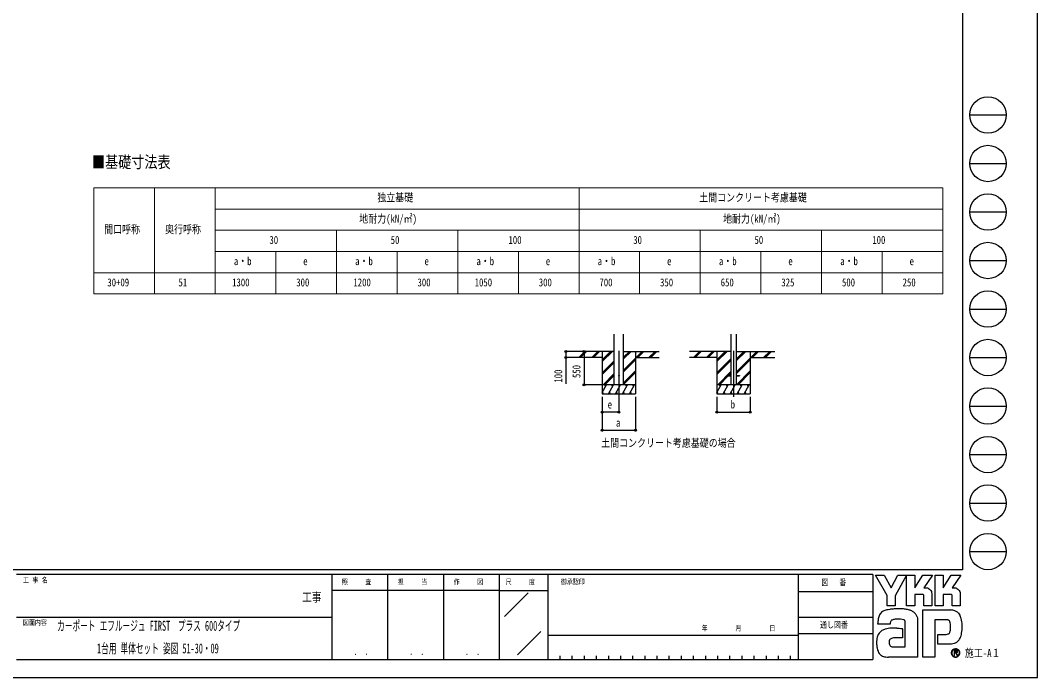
# Model space of a CAD drawing. Units: millimetres, scale not verified. Extents: x -16820 to 16820, y -11880 to 11880.
# Drawn here: x 43 to 16820, y -11880 to -1039 of the extents above; entities that cross this region are included whole.
import ezdxf
from ezdxf.enums import TextEntityAlignment as Align

# ---------------------------------------------------------------- set-up
doc = ezdxf.new("R2010")
doc.units = ezdxf.units.MM
doc.header["$LTSCALE"] = 60
doc.layers.add('0-1_TABLE1', color=7, linetype='Continuous', lineweight=18)
for name, color, linetype in [('0-2_USER1', 3, 'Continuous'), ('0-3_YKK_12', 2, 'Continuous'), ('0-4_YKK_13', 4, 'Continuous'), ('0-5_YKK_A1', 4, 'Continuous'), ('0-6_YKK_D', 6, 'Continuous'), ('0-7_YKK_ZWAK', 7, 'Continuous')]:
    doc.layers.add(name, color=color, linetype=linetype)
doc.styles.add('ＭＳ ゴシック', font='')
doc.styles.get('ＭＳ ゴシック').set_extended_font_data('MS Gothic')

msp = doc.modelspace()

# ---------------------------------------------------------------- linework, layer by layer
at = {"layer": '0-1_TABLE1'}
for p, q in [((1256.08, -3801.47), (15256.08, -3801.47)), ((1256.08, -3801.47), (1256.08, -5551.47)), ((2256.08, -3801.47), (2256.08, -5551.47)), ((9256.08, -3801.47), (9256.08, -5551.47)), ((3256.08, -4151.47), (15256.08, -4151.47)), ((3256.08, -4501.47), (15256.08, -4501.47)), ((5256.08, -4501.47), (5256.08, -5551.47)), ((7256.08, -4501.47), (7256.08, -5551.47)), ((11256.08, -4501.47), (11256.08, -5551.47)), ((3256.08, -4851.47), (15256.08, -4851.47)), ((10256.08, -4851.47), (10256.08, -5551.47)), ((12256.08, -4851.47), (12256.08, -5551.47)), ((14256.08, -4851.47), (14256.08, -5551.47)), ((1256.08, -5201.47), (15256.08, -5201.47)), ((1256.08, -5551.47), (15256.08, -5551.47))]:
    msp.add_line(p, q, dxfattribs=at)
for points in [[(3256.08, -3801.47), (3256.08, -5201.47), (3256.08, -5551.47)], [(15256.08, -3801.47), (15256.08, -4851.47), (15256.08, -5551.47)], [(13256.08, -4501.47), (13256.08, -5201.47), (13256.08, -5551.47)], [(4256.08, -4851.47), (4256.08, -5201.47), (4256.08, -5551.47)], [(6256.08, -4851.47), (6256.08, -5201.47), (6256.08, -5551.47)], [(8256.08, -4851.47), (8256.08, -5201.47), (8256.08, -5551.47)]]:
    msp.add_lwpolyline(points, dxfattribs=at)
at = {"layer": '0-3_YKK_12'}
for p, q in [((9914.08, -6490.79), (9914.08, -7250)), ((11805.08, -6490.79), (11805.08, -7250))]:
    msp.add_line(p, q, dxfattribs=at)
at = {"layer": '0-4_YKK_13'}
for p, q in [((11705.08, -6895.5), (11705.08, -6904.5)), ((11705.08, -6895.5), (11759.88, -6895.5)), ((11705.08, -6904.5), (11759.88, -6904.5)), ((11850.28, -6895.5), (11905.08, -6895.5)), ((11850.28, -6904.5), (11905.08, -6904.5)), ((11905.08, -6895.5), (11905.08, -6904.5))]:
    msp.add_line(p, q, dxfattribs=at)
msp.add_circle((9914.08, -6900), 5, dxfattribs=at)
at = {"layer": '0-5_YKK_A1'}
for p, q in [((9836.33, -7050), (9836.33, -6214.65)), ((9991.83, -7050), (9991.83, -6214.65)), ((11759.88, -6214.65), (11759.88, -7050)), ((11850.28, -6214.65), (11850.28, -7050)), ((9836.33, -6500), (9188.13, -6500)), ((9254.81, -6598.6), (9353.41, -6500)), ((9267.55, -6600), (9367.55, -6500)), ((9281.7, -6600), (9381.7, -6500)), ((9466.95, -6598.6), (9565.54, -6500)), ((9479.69, -6600), (9579.69, -6500)), ((9493.83, -6600), (9593.83, -6500)), ((9639.08, -6500), (9639.08, -7200)), ((9639.08, -6666.88), (9805.96, -6500)), ((9639.08, -6652.74), (9791.82, -6500)), ((9639.08, -6638.6), (9777.68, -6500)), ((9991.83, -6622.5), (10114.33, -6500)), ((9991.83, -6608.36), (10100.19, -6500)), ((9991.83, -6594.21), (10086.04, -6500)), ((9991.83, -6500), (10579.7, -6500)), ((10189.08, -6500), (10189.08, -7200)), ((10198.18, -6600), (10298.18, -6500)), ((10212.32, -6600), (10312.32, -6500)), ((10226.46, -6600), (10326.46, -6500)), ((10410.31, -6600), (10510.31, -6500)), ((10424.45, -6600), (10524.45, -6500)), ((10438.59, -6600), (10538.59, -6500)), ((11759.88, -6500), (11079.13, -6500)), ((11145.81, -6598.6), (11244.41, -6500)), ((11158.55, -6600), (11258.55, -6500)), ((11172.7, -6600), (11272.7, -6500)), ((11357.95, -6598.6), (11456.54, -6500)), ((11370.69, -6600), (11470.69, -6500)), ((11384.83, -6600), (11484.83, -6500)), ((11530.08, -6500), (11530.08, -7200)), ((11530.08, -6666.88), (11696.96, -6500)), ((11530.08, -6652.74), (11682.82, -6500)), ((11530.08, -6638.6), (11668.68, -6500)), ((11850.28, -6655.05), (12005.33, -6500)), ((11850.28, -6640.91), (11991.19, -6500)), ((11850.28, -6626.76), (11977.04, -6500)), ((11850.28, -6500), (12488.29, -6500)), ((12080.08, -6500), (12080.08, -7200)), ((12089.18, -6600), (12189.18, -6500)), ((12103.32, -6600), (12203.32, -6500)), ((12117.46, -6600), (12217.46, -6500)), ((12301.31, -6600), (12401.31, -6500)), ((12315.45, -6600), (12415.45, -6500)), ((12329.59, -6600), (12429.59, -6500)), ((9639.08, -6600), (9188.13, -6600)), ((9639.08, -6850.73), (9836.33, -6653.48)), ((9639.08, -6864.87), (9836.33, -6667.62)), ((9639.08, -6879.01), (9836.33, -6681.76)), ((9991.83, -6806.34), (10189.08, -6609.1)), ((9991.83, -6820.49), (10189.08, -6623.24)), ((9991.83, -6834.63), (10189.08, -6637.38)), ((10189.08, -6600), (10579.7, -6600)), ((11530.08, -6600), (11079.13, -6600)), ((11530.08, -6850.73), (11759.88, -6620.93)), ((11530.08, -6864.87), (11759.88, -6635.07)), ((11530.08, -6879.01), (11759.88, -6649.21)), ((11850.28, -6838.89), (12080.08, -6609.1)), ((11850.28, -6853.04), (12080.08, -6623.24)), ((11850.28, -6867.18), (12080.08, -6637.38)), ((12080.08, -6600), (12488.29, -6600)), ((9651.94, -7050), (9836.33, -6865.61)), ((9991.83, -7018.47), (10189.08, -6821.23)), ((9991.83, -7032.62), (10189.08, -6835.37)), ((9991.83, -7046.76), (10189.08, -6849.51)), ((11542.94, -7050), (11759.88, -6833.06)), ((11711.58, -6895.5), (11759.88, -6847.2)), ((11725.72, -6895.5), (11759.88, -6861.34)), ((11851.3, -7050), (12080.08, -6821.23)), ((11865.45, -7050), (12080.08, -6835.37)), ((11879.59, -7050), (12080.08, -6849.51)), ((9666.08, -7050), (9836.33, -6879.75)), ((9680.22, -7050), (9836.33, -6893.89)), ((11557.08, -7050), (11705.08, -6902)), ((11571.22, -7050), (11716.72, -6904.5)), ((10189.08, -7050), (9639.08, -7050)), ((9639.08, -7175.45), (9711.51, -7050)), ((9639.08, -7200), (10189.08, -7200)), ((9639.9, -7174.02), (9654.9, -7200)), ((9696.51, -7075.98), (9681.51, -7050)), ((9740.38, -7200), (9826.98, -7050)), ((9755.37, -7174.02), (9770.37, -7200)), ((9811.98, -7075.98), (9796.98, -7050)), ((9855.85, -7200), (9942.45, -7050)), ((9870.84, -7174.02), (9885.84, -7200)), ((9927.45, -7075.98), (9912.45, -7050)), ((9971.32, -7200), (10057.92, -7050)), ((9986.32, -7174.02), (10001.31, -7200)), ((10042.92, -7075.98), (10027.92, -7050)), ((10086.79, -7200), (10173.39, -7050)), ((10101.78, -7174.02), (10116.78, -7200)), ((10158.39, -7075.98), (10143.39, -7050)), ((12080.08, -7050), (11530.08, -7050)), ((11530.08, -7175.45), (11602.51, -7050)), ((11530.08, -7200), (12080.08, -7200)), ((11530.9, -7174.02), (11545.9, -7200)), ((11587.51, -7075.98), (11572.51, -7050)), ((11631.38, -7200), (11717.98, -7050)), ((11646.37, -7174.02), (11661.37, -7200)), ((11702.98, -7075.98), (11687.98, -7050)), ((11746.85, -7200), (11833.45, -7050)), ((11761.84, -7174.02), (11776.84, -7200)), ((11818.45, -7075.98), (11803.45, -7050)), ((11862.32, -7200), (11948.92, -7050)), ((11877.32, -7174.02), (11892.31, -7200)), ((11933.92, -7075.98), (11918.92, -7050)), ((11977.79, -7200), (12064.39, -7050)), ((11992.78, -7174.02), (12007.78, -7200)), ((12049.39, -7075.98), (12034.39, -7050))]:
    msp.add_line(p, q, dxfattribs=at)
at = {"layer": '0-6_YKK_D'}
for p, q in [((9187.13, -6500), (9038.08, -6500)), ((9339.08, -6500), (9340.08, -6500)), ((9339.08, -6500), (9339.08, -7050)), ((9187.13, -6600), (9038.08, -6600)), ((9638.08, -7050), (9338.08, -7050)), ((9639.08, -7250), (9639.08, -7801)), ((9639.08, -7250), (9639.08, -7501)), ((9914.08, -7251), (9914.08, -7501)), ((10189.08, -7250), (10189.08, -7801)), ((11530.08, -7250), (11530.08, -7501)), ((12080.08, -7250), (12080.08, -7501)), ((9914.08, -7500), (9639.08, -7500)), ((11530.08, -7500), (12080.08, -7500)), ((9639.08, -7800), (10189.08, -7800))]:
    msp.add_line(p, q, dxfattribs=at)
msp.add_lwpolyline([(9039.08, -6500), (9039.08, -6600), (9039.08, -7034.4)], dxfattribs=at)
for centre in [(9039.08, -6500), (9339.08, -6500), (9039.08, -6600), (9339.08, -7050), (9639.08, -7500), (9914.08, -7500), (11530.08, -7500), (12080.08, -7500), (9639.08, -7800), (10189.08, -7800)]:
    msp.add_circle(centre, 17, dxfattribs=at)
at = {"layer": '0-7_YKK_ZWAK'}
for p, q in [((15580.08, 11100), (15580.08, -10100)), ((15700.08, -2600), (16300.08, -2600)), ((15700.08, -3400), (16300.08, -3400)), ((15700.08, -4200), (16300.08, -4200)), ((15700.08, -5000), (16300.08, -5000)), ((15700.08, -5800), (16300.08, -5800)), ((15700.08, -6600), (16300.08, -6600)), ((15700.08, -7400), (16300.08, -7400)), ((15700.08, -8200), (16300.08, -8200)), ((15700.08, -9000), (16300.08, -9000)), ((15700.08, -9800), (16300.08, -9800)), ((15580.08, -10100), (-15619.92, -10100)), ((5180.08, -10180), (-19.92, -10180)), ((6100.08, -10180), (6100.08, -11580)), ((7020.08, -10180), (7020.08, -11580)), ((7940.08, -10180), (7940.08, -11580)), ((8740.08, -10180), (7940.08, -10180)), ((12870.08, -10180), (8740.08, -10180)), ((8740.08, -10180), (8740.08, -11580)), ((12870.08, -10180), (12870.08, -11580)), ((14100.08, -10180), (12870.08, -10180)), ((14100.08, -10180), (14100.08, -11580)), ((7940.08, -10440), (5180.08, -10440)), ((7940.08, -10440), (8740.08, -10440)), ((8028.42, -10873.16), (8420.15, -10481.43)), ((12870.08, -10460), (14100.08, -10460)), ((-19.92, -10880), (5180.08, -10880)), ((12870.08, -10880), (14100.08, -10880)), ((8242.69, -11503.95), (8627.57, -11119.07)), ((8740.08, -11180), (12870.08, -11180)), ((14100.08, -11160), (12870.08, -11160)), ((8940.08, -11520), (8940.08, -11580)), ((9140.08, -11520), (9140.08, -11580)), ((9340.08, -11520), (9340.08, -11580)), ((9540.08, -11520), (9540.08, -11580)), ((9740.08, -11520), (9740.08, -11580)), ((9940.08, -11520), (9940.08, -11580)), ((10140.08, -11520), (10140.08, -11580)), ((10340.08, -11520), (10340.08, -11580)), ((10540.08, -11520), (10540.08, -11580)), ((10740.08, -11520), (10740.08, -11580)), ((10940.08, -11520), (10940.08, -11580)), ((11140.08, -11520), (11140.08, -11580)), ((11340.08, -11520), (11340.08, -11580)), ((11540.08, -11520), (11540.08, -11580)), ((11740.08, -11520), (11740.08, -11580)), ((11940.08, -11520), (11940.08, -11580)), ((12140.08, -11520), (12140.08, -11580)), ((12340.08, -11520), (12340.08, -11580)), ((12540.08, -11520), (12540.08, -11580)), ((12740.08, -11520), (12740.08, -11580)), ((15466.69, -11535.92), (15466.69, -11535.92)), ((-19.92, -11580), (5180.08, -11580)), ((5180.08, -11580), (7940.08, -11580)), ((7940.08, -11580), (8740.08, -11580)), ((8740.08, -11580), (12870.08, -11580)), ((12870.08, -11580), (14100.08, -11580))]:
    msp.add_line(p, q, dxfattribs=at)
for points in [[(-16820, -11880), (16820, -11880), (16820, 11880), (-16820, 11880)], [(14144.08, -10192), (14291.32, -10192), (14401.89, -10400.4), (14512.16, -10192), (14659.51, -10192), (14470.69, -10527.96), (14470.69, -10696.54), (14336.39, -10696.54), (14336.39, -10523.43)]]:
    msp.add_lwpolyline(points, close=True, dxfattribs=at)
for points in [[(7940.08, -10180), (5180.08, -10180), (5180.08, -11580)], [(14922.19, -10506.44), (14795.08, -10506.44), (14795.08, -10696.39), (14659.66, -10696.39), (14659.66, -10192), (14795.08, -10192), (14795.08, -10398.34), (14928.28, -10192), (15087.35, -10192), (14944.64, -10400.85), (14949.7, -10400.85), (14955.28, -10400.85), (14961.01, -10400.85), (14966.53, -10400.85), (14971.46, -10400.85), (14975.44, -10400.85), (14978.1, -10400.85), (14979.07, -10400.85)], [(15390.05, -10506.44), (15263.08, -10506.44), (15263.08, -10696.54), (15127.58, -10696.54), (15127.58, -10192), (15263.08, -10192), (15263.08, -10398.34), (15396.13, -10192), (15555.21, -10192), (15412.49, -10400.85), (15417.6, -10400.85), (15423.21, -10400.85), (15428.95, -10400.85), (15434.45, -10400.85), (15439.37, -10400.85), (15443.32, -10400.85), (15445.97, -10400.85), (15446.93, -10400.85)], [(15018.02, -10408.85), (15034.2, -10418.09), (15047.89, -10430.13), (15058.9, -10444.47), (15067.02, -10460.6), (15072.04, -10477.99), (15073.77, -10496.14), (15073.77, -10696.87), (14941.64, -10696.87), (14941.64, -10525.64)], [(15485.93, -10408.85), (15502.15, -10418.09), (15515.9, -10430.13), (15526.96, -10444.47), (15535.13, -10460.6), (15540.19, -10477.99), (15541.92, -10496.14), (15541.92, -10696.54), (15409.5, -10696.54), (15409.5, -10525.64)], [(14830.83, -10876.66), (14836.51, -10899.61), (14839.72, -10924.17), (14840.74, -10950.34), (14840.74, -11540), (14358.21, -11540)], [(15315.48, -10926.03), (15124.78, -10926.03), (15124.78, -11540), (14924.92, -11540), (14924.92, -10763.17), (15389.41, -10763.17)], [(15514.85, -10818.05), (15527.89, -10834.5), (15537.65, -10850.44), (15544.46, -10864.86)], [(14419.18, -10929.25), (14409.89, -10934.48), (14402.64, -10940.87), (14397.15, -10948.33), (14393.17, -10956.78), (14390.42, -10966.12), (14388.64, -10976.28), (14387.56, -10987.16), (14386.92, -10998.67), (14186.98, -10999.16), (14187.56, -10971.81), (14188.67, -10941.09)], [(14495.79, -11062.11), (14533.63, -11064.61), (14563.38, -11067.94), (14582.84, -11071.07), (14589.82, -11072.93), (14589.82, -11225.89), (14567.69, -11223.56), (14543.42, -11222.24), (14518.59, -11221.73), (14494.75, -11221.81), (14473.47, -11222.25), (14456.33, -11222.84), (14444.9, -11223.35), (14440.74, -11223.57), (14423.45, -11226.73), (14408.54, -11231.68), (14396.01, -11238.45), (14385.87, -11247.08), (14378.11, -11257.59), (14372.73, -11270.02), (14369.74, -11284.4), (14369.14, -11300.76), (14371.05, -11318.75), (14374.87, -11333.63), (14380.37, -11345.67), (14387.31, -11355.16), (14395.44, -11362.38), (14404.54, -11367.62), (14414.35, -11371.16), (14424.64, -11373.29), (14637.05, -11373.29), (14637.05, -10980.3), (14637.11, -10972.5), (14636.7, -10964.89), (14635.71, -10957.55), (14634, -10950.58), (14631.45, -10944.1), (14627.94, -10938.19), (14623.35, -10932.95), (14617.55, -10928.5)], [(14617.55, -10928.5), (14605.09, -10923.61), (14585.18, -10919.46), (14559.76, -10916.41), (14530.83, -10914.78), (14500.33, -10914.91), (14470.25, -10917.14)], [(15383.31, -11043.99), (15383.06, -11018.53), (15381.84, -10995.59), (15378.97, -10975.45), (15373.75, -10958.37)], [(15498.25, -11283.89), (15479.8, -11298.23), (15460.58, -11309.5), (15440.73, -11317.92), (15420.4, -11323.68), (15399.74, -11326.98), (15378.88, -11328.04), (15173.44, -11328.04), (15173.44, -11166.65), (15289.29, -11166.65), (15310.65, -11166.35), (15329.43, -11164.54), (15345.54, -11159.81)], [(15498.42, -11450.39), (15498.33, -11448.04), (15498.03, -11445.79), (15497.55, -11443.62), (15496.87, -11441.55), (15496.01, -11439.59), (15494.96, -11437.75), (15493.73, -11436.03), (15492.32, -11434.45), (15490.47, -11432.81), (15488.41, -11431.38), (15486.16, -11430.17), (15483.73, -11429.17), (15481.11, -11428.39), (15478.33, -11427.83), (15475.4, -11427.49), (15472.31, -11427.37), (15441.99, -11427.37), (15441.99, -11516.56), (15451.16, -11516.56), (15451.16, -11436.47), (15472.31, -11436.47), (15474.49, -11436.54), (15476.55, -11436.75), (15478.47, -11437.11), (15480.25, -11437.6), (15481.89, -11438.22), (15483.37, -11438.98), (15484.7, -11439.87), (15485.86, -11440.89)], [(15489.44, -11450.39), (15488.88, -11454.67), (15487.35, -11458.05), (15485.05, -11460.63), (15482.18, -11462.5), (15478.97, -11463.78), (15475.62, -11464.56), (15472.33, -11464.96), (15469.31, -11465.06), (15461.38, -11465.06), (15465.38, -11471.88), (15491.57, -11516.86), (15502.06, -11516.86), (15476.8, -11473.56), (15479.17, -11473.09), (15481.42, -11472.5), (15483.56, -11471.78), (15485.58, -11470.93), (15487.47, -11469.96), (15489.23, -11468.86), (15490.85, -11467.64), (15492.32, -11466.3)]]:
    msp.add_lwpolyline(points, dxfattribs=at)
for centre in [(16000.08, -2600), (16000.08, -3400), (16000.08, -4200), (16000.08, -5000), (16000.08, -5800), (16000.08, -6600), (16000.08, -7400), (16000.08, -8200), (16000.08, -9000), (16000.08, -9800)]:
    msp.add_circle(centre, 300, dxfattribs=at)
for centre, radius, start, end in [((14979.26, -10500.76), 99.91, 78.26798, 90.11215), ((15447.12, -10500.93), 100.09, 78.27851, 90.10826), ((14922.9, -10525.17), 18.75, 358.57817, 92.1683), ((14980.7, -10493.48), 92.5, 66.19963, 78.22058), ((15390.84, -10525.08), 18.66, 358.29941, 92.43455), ((15448.5, -10493.92), 92.94, 66.2483, 78.23226), ((14428.16, -10943.47), 238.72, 163.48385, 171.57982), ((14366.42, -10925.15), 174.32, 152.2125, 163.4865), ((14339.75, -10911.36), 144.29, 138.03852, 152.12015), ((14339.73, -10912.03), 144.73, 122.60463, 137.83438), ((14358.86, -10942.98), 181.11, 108.37421, 122.42809), ((14389.17, -11050.77), 293, 100.93159, 107.35499), ((14488.21, -11531.27), 783.59, 97.86054, 101.37938), ((14534.71, -11854.32), 1109.97, 94.90201, 97.9576), ((14537.88, -11880.18), 1136.01, 91.6169, 94.94971), ((14533.48, -11696.24), 952.01, 87.51794, 91.66439), ((14545.84, -11431.1), 686.59, 81.92631, 87.59083), ((14582.35, -11180.92), 433.76, 73.67137, 82.05943), ((14636.5, -10999.67), 244.6, 60.60528, 73.9085), ((14658.67, -10955.46), 195.21, 52.17347, 59.90542), ((14678.5, -10929.79), 162.78, 43.55042, 52.14561), ((14689.43, -10919.23), 147.59, 34.48659, 43.50182), ((14689.5, -10919.01), 147.4, 25.58915, 34.43128), ((14676.39, -10925.15), 161.88, 17.43089, 25.54591), ((15381.82, -10976.85), 213.82, 78.73198, 87.96551), ((15388.09, -10944.79), 181.15, 69.03034, 78.69541), ((15393.93, -10929.2), 164.51, 59.39484, 68.9885), ((15396.64, -10924.46), 159.04, 50.3012, 59.3616), ((15395.65, -10925.57), 160.53, 42.05209, 50.28551), ((15316.37, -10971.25), 251.69, 14.76267, 25.00486), ((14551.22, -10961.83), 363.14, 171.55622, 176.72493), ((14428.1, -11486.45), 422.57, 99.87193, 106.59825), ((14450.58, -11613.09), 551.18, 94.78469, 99.91711), ((14461.52, -11739.08), 677.65, 90.80099, 94.81812), ((14471.96, -11054.52), 135.93, 102.4979, 112.84632), ((14498.26, -11167.97), 252.4, 96.37207, 102.75341), ((14463.18, -11832.9), 771.48, 87.57779, 90.82714), ((15316.57, -11024.04), 98.02, 77.94572, 90.63794), ((15325.08, -10984.07), 57.15, 60.20991, 77.92418), ((15330.61, -10973.68), 45.39, 39.8078, 59.75378), ((15322.85, -10979.62), 55.15, 22.65544, 39.38165), ((14928.81, -11046.31), 454.5, 355.2339, 0.29193), ((15162.01, -11013.32), 411.68, 7.9139, 14.95041), ((15007.83, -11035.74), 567.48, 2.54376, 8.01251), ((14944.68, -11042.01), 630.7, 352.8937, 357.82206), ((14919.45, -11040.38), 655.97, 357.76419, 2.60674), ((14435.93, -11282.78), 272.02, 164.97537, 174.56739), ((14369.83, -11265.16), 203.61, 153.89178, 164.94341), ((14339.71, -11250.68), 170.2, 142.04688, 153.80771), ((14333.9, -11246.51), 163.05, 130.60221, 141.94427), ((14343.5, -11258.05), 178.07, 120.60724, 130.53081), ((14362.46, -11290.29), 215.47, 112.58838, 120.58162), ((14387.97, -11351.6), 281.87, 106.61303, 112.59024), ((15326.88, -11117.71), 46.05, 293.91672, 314.09376), ((15320.6, -11112.17), 54.4, 314.78099, 333.92928), ((15280.2, -11092.55), 99.31, 334.00676, 347.34989), ((15169.99, -11067.03), 212.44, 347.14308, 355.40008), ((15401.44, -11157.7), 157.39, 326.23251, 339.61931), ((15253.62, -11100.47), 315.9, 339.22498, 347.31457), ((15076.6, -11059.17), 497.67, 347.15166, 352.97565), ((14552.53, -11293.95), 389.16, 174.55588, 182.47272), ((14769.99, -11290.53), 606.59, 181.90948, 187.89042), ((14514.77, -11326.42), 348.86, 187.80471, 196.36971), ((15466.81, -11472.76), 70.56, 90.09157, 179.92363), ((15466.8, -11472.62), 70.43, 44.93442, 90.08536), ((15364.91, -11133.55), 200.95, 311.57033, 318.66243), ((15341.65, -11113.15), 231.89, 318.67367, 325.29112), ((14380.02, -11366.23), 208.35, 196.3102, 208.20993), ((14321.34, -11397.46), 141.88, 208.29777, 223.35561), ((14308.1, -11409.1), 124.27, 223.64205, 239.63663), ((14319.09, -11389.12), 147.06, 239.8785, 253.65355), ((14339.2, -11320.03), 219.02, 253.69102, 263.74909), ((14356.23, -11168.39), 371.62, 263.68487, 270.30455), ((15466.38, -11472.84), 70.14, 179.86065, 225.14399), ((15466.36, -11472.53), 62.75, 134.8007, 180.12175), ((15466.11, -11472.93), 62.49, 179.75513, 225.29722), ((15466.71, -11472.84), 70.37, 224.94536, 269.98445), ((15466.55, -11472.18), 62.62, 89.86602, 135.149), ((15466.57, -11473.5), 62.42, 224.62822, 270.10973), ((15466.82, -11472.65), 63.1, 45.03108, 90.11509), ((15466.59, -11472.56), 63.35, 270.09072, 359.90926), ((15466.71, -11472.5), 70.72, 269.98802, 314.93777), ((15476.03, -11450.01), 13.41, 358.3894, 42.86139), ((15476.3, -11451.03), 22.14, 316.37674, 1.6565), ((15466.86, -11472.67), 63.09, 0.00643, 45.07115), ((15467.36, -11472.41), 69.88, 359.78949, 45.13288), ((15467.19, -11472.95), 70.06, 314.92572, 0.23508)]:
    msp.add_arc(centre, radius, start, end, dxfattribs=at)

# ---------------------------------------------------------------- texts
at = {"layer": '0-1_TABLE1', "style": 'ＭＳ ゴシック', "width": 0.8}
for s, p in [('独立基礎', (5929.68, -4066.47)), ('土間コンクリート考慮基礎', (11238.48, -4066.47)), ('地耐力(kN/㎡)', (5632.08, -4416.47)), ('地耐力(kN/㎡)', (11632.08, -4416.47)), ('間口呼称', (1424.88, -4591.47)), ('奥行呼称', (2429.68, -4591.47)), ('30', (4150.48, -4766.47)), ('50', (6150.48, -4766.47)), ('100', (8092.88, -4766.47)), ('30', (10150.48, -4766.47)), ('50', (12150.48, -4766.47)), ('100', (14092.88, -4766.47)), ('a・b', (3564.08, -5116.47)), ('e', (4708.08, -5116.47)), ('a・b', (5564.08, -5116.47)), ('e', (6708.08, -5116.47)), ('a・b', (7564.08, -5116.47)), ('e', (8708.08, -5116.47)), ('a・b', (9564.08, -5116.47)), ('e', (10708.08, -5116.47)), ('a・b', (11564.08, -5116.47)), ('e', (12708.08, -5116.47)), ('a・b', (13564.08, -5116.47)), ('e', (14708.08, -5116.47)), ('30+09', (1477.68, -5466.47)), ('51', (2650.48, -5466.47)), ('1300', (3535.28, -5466.47)), ('300', (4592.88, -5466.47)), ('1200', (5535.28, -5466.47)), ('300', (6592.88, -5466.47)), ('1050', (7535.28, -5466.47)), ('300', (8592.88, -5466.47)), ('700', (9592.88, -5466.47)), ('350', (10592.88, -5466.47)), ('650', (11592.88, -5466.47)), ('325', (12592.88, -5466.47)), ('500', (13592.88, -5466.47)), ('250', (14592.88, -5466.47))]:
    msp.add_text(s, height=132, dxfattribs=at).set_placement(p, align=Align.BOTTOM_LEFT)
at = {"layer": '0-2_USER1', "style": 'ＭＳ ゴシック'}
for s, height, width, p in [('■基礎寸法表', 197.9, 0.8, (1224.2, -3533)), ('土間コンクリート考慮基礎の場合', 132, 0.8, (9621, -8114)), ('カーポート エフルージュ FIRST\u3000プラス 600タイプ\u3000', 164.2, 0.55, (649.95, -11155.33)), ('1台用 単体セット 姿図 51-30・09', 164.2, 0.55, (1307.01, -11528.67))]:
    msp.add_text(s, height=height, dxfattribs=dict(at, width=width)).set_placement(p, align=Align.BOTTOM_LEFT)
at = {"layer": '0-6_YKK_D', "style": 'ＭＳ ゴシック', "width": 0.8}
for s, p in [('100', (9019.08, -7014.4)), ('550', (9319.08, -6938.2))]:
    msp.add_text(s, height=132, rotation=90, dxfattribs=at).set_placement(p, align=Align.BOTTOM_LEFT)
for s, p in [('e', (9728.58, -7480)), ('b', (11757.08, -7480)), ('a', (9866.08, -7780))]:
    msp.add_text(s, height=132, dxfattribs=at).set_placement(p, align=Align.BOTTOM_LEFT)
at = {"layer": '0-7_YKK_ZWAK', "style": 'ＭＳ ゴシック', "width": 0.8}
for s, height, p in [('工 事 名', 87.98, (85.08, -10340)), ('照     査', 87.98, (5345.68, -10370)), ('担     当', 87.98, (6268.88, -10370)), ('作     図', 87.98, (7188.88, -10370)), ('尺     度', 87.98, (8045.68, -10370)), ('御承認印', 87.98, (8956.55, -10370)), ('図\u3000 番', 102.6, (13253.61, -10390)), ('工事', 146.6, (4689.33, -10669.86)), ('図面内容', 87.98, (85.08, -11040)), ('年        月        日', 87.98, (11279.63, -11132.86)), ('通し図番', 102.6, (13231.21, -11090)), ('施工-A１', 132, (15620.08, -11580)), ('． ．', 103.7, (5540, -11537.41)), ('． ．', 103.7, (6460, -11537.41)), ('． ．', 103.7, (7380, -11537.41))]:
    msp.add_text(s, height=height, dxfattribs=at).set_placement(p, align=Align.BOTTOM_LEFT)

doc.saveas('drawing.dxf')
